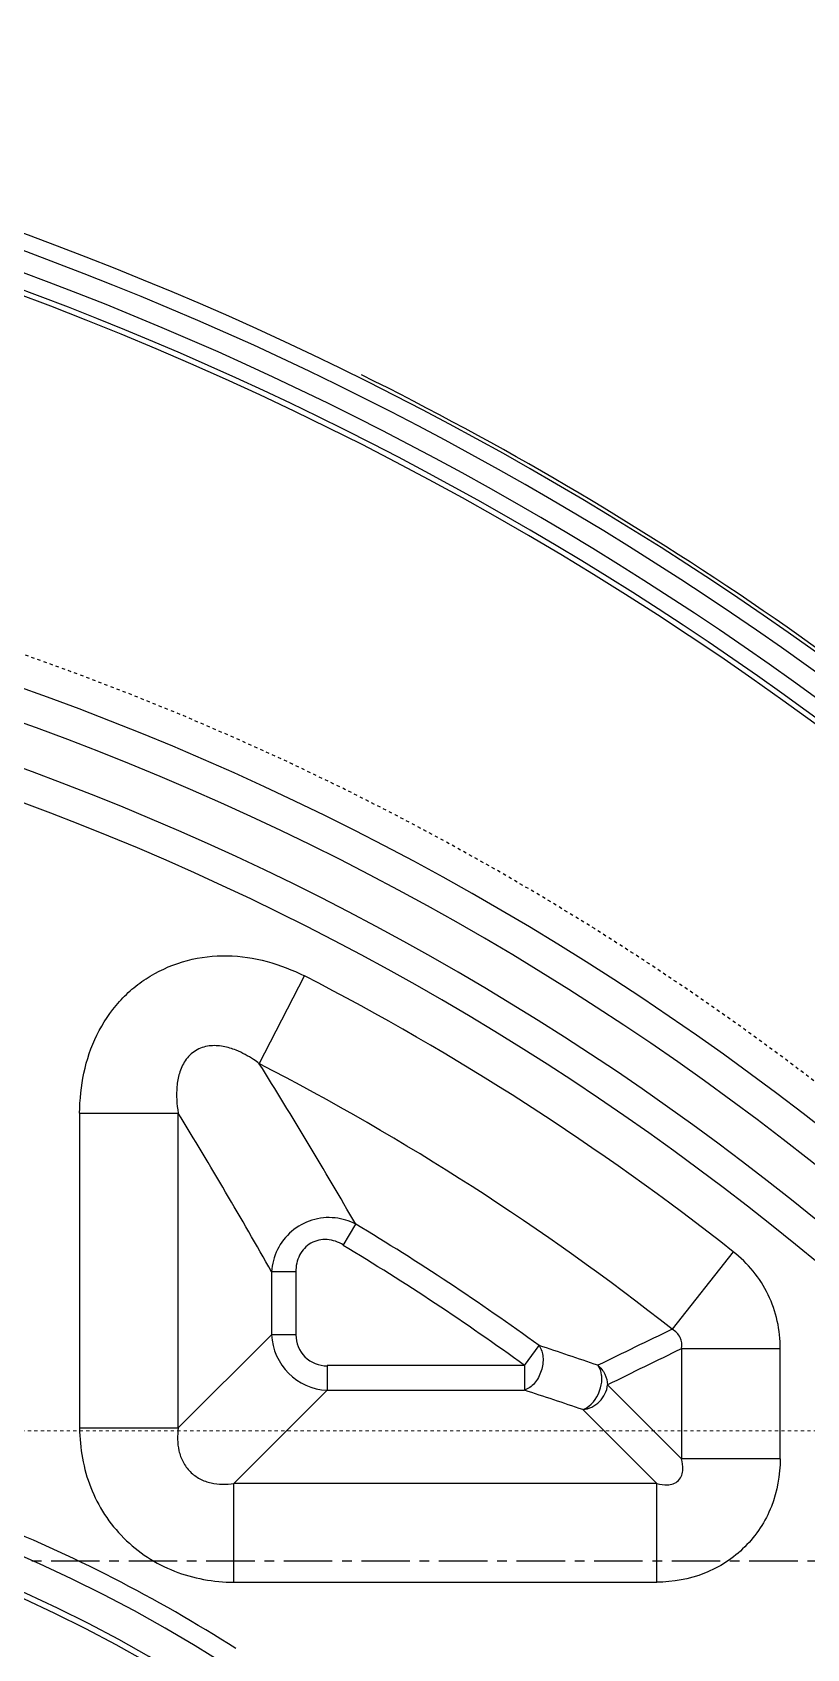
# Model space of a CAD drawing. Header units: millimetres. Extents: x 2748 to 3320, y 1427 to 1884.
# Drawn here: x 3018.18 to 3042.02, y 1725.12 to 1774.88 of the extents above; entities that cross this region are included whole.
import ezdxf

# ---------------------------------------------------------------- set-up
doc = ezdxf.new("R2010")
doc.units = ezdxf.units.MM
doc.linetypes.add('CENTER', pattern=[0.6, 0.375, -0.075, 0.075, -0.075])
doc.linetypes.add('HIDDEN', pattern=[0.2, 0.1, -0.1])
doc.layers.add('21', color=7, linetype='Continuous')
doc.layers.add('cool', color=153, linetype='HIDDEN', lineweight=9)

msp = doc.modelspace()

# ---------------------------------------------------------------- linework, layer by layer
at = {"layer": '21', "color": 7, "linetype": 'Continuous'}
for p, q in [((3025.166, 1743.13), (3026.56, 1745.833)), ((3019.631, 1741.61), (3019.631, 1731.914)), ((3019.631, 1741.61), (3022.672, 1741.61)), ((3022.672, 1731.914), (3022.672, 1741.61)), ((3027.744, 1737.537), (3028.135, 1738.189)), ((3039.757, 1737.34), (3037.875, 1734.952)), ((3025.545, 1736.723), (3025.545, 1734.787)), ((3026.305, 1736.722), (3025.545, 1736.722)), ((3026.305, 1734.787), (3026.305, 1736.722)), ((3022.672, 1731.914), (3025.545, 1734.787)), ((3026.305, 1734.787), (3025.545, 1734.787)), ((3033.332, 1733.837), (3033.779, 1734.451)), ((3038.165, 1734.355), (3038.165, 1730.964)), ((3041.205, 1734.355), (3038.165, 1734.355)), ((3041.205, 1730.964), (3041.205, 1734.355)), ((3027.255, 1733.837), (3027.255, 1733.077)), ((3033.332, 1733.837), (3027.255, 1733.837)), ((3033.332, 1733.837), (3033.332, 1733.077)), ((3027.255, 1733.077), (3024.382, 1730.204)), ((3027.255, 1733.077), (3033.332, 1733.077)), ((3035.888, 1733.24), (3038.165, 1730.964)), ((3037.404, 1730.204), (3035.128, 1732.48)), ((3019.631, 1731.914), (3022.672, 1731.914)), ((3041.205, 1730.964), (3038.165, 1730.964)), ((3024.382, 1727.163), (3024.382, 1730.204)), ((3037.404, 1730.204), (3024.382, 1730.204)), ((3037.404, 1727.163), (3037.404, 1730.204)), ((3024.382, 1727.163), (3037.404, 1727.163))]:
    msp.add_line(p, q, dxfattribs=at)
at = {"layer": '21', "color": 1, "linetype": 'CENTER', "ltscale": 3.980655}
msp.add_line((2822.907, 1727.827), (3142.907, 1727.827), dxfattribs=at)
at = {"layer": '21', "color": 7, "linetype": 'Continuous'}
for centre, radius, start, end in [((2982.882, 1672.826), 102.057, 14.96291, 151.82661), ((2982.882, 1672.826), 101.558, 14.96291, 151.63947), ((2982.882, 1672.826), 100.92, 15.05965, 151.44394), ((2982.882, 1672.826), 100.421, 15.05965, 151.60566), ((2982.882, 1672.826), 100.256, 42.93433, 85.81719), ((2982.882, 1672.826), 102.168, 47.50695, 63.59657), ((2988.912, 1672.826), 86.815, 1.1311, 88.87139), ((2988.912, 1672.826), 85.811, 1.129, 88.87112), ((2988.912, 1672.826), 84.503, 2.75434, 87.24672), ((2988.912, 1672.826), 83.513, 2.75328, 87.24672), ((2988.912, 1672.826), 82.142, 51.75728, 62.7208), ((2875.208, 1649.66), 176.703, 30.06642, 31.9357), ((2988.912, 1672.826), 79.102, 51.75727, 62.72083), ((2869.732, 1648.419), 179.095, 29.54148, 31.35527), ((2988.912, 1672.826), 76.229, 53.9444, 59.03256), ((2988.912, 1672.826), 75.468, 53.94255, 59.03251), ((3027.336, 1734.868), 1.794, 182.5945, 267.4056), ((3192.951, 1412.127), 358.141, 115.65836, 116.06467), ((2970.163, 1542.001), 202.693, 71.16845, 71.70881), ((3190.655, 1419.981), 349.406, 115.87614, 116.29181), ((2983.568, 1580.204), 160.768, 71.29443, 71.96873), ((2999.967, 1686.896), 44.794, 0, 90), ((2999.967, 1686.896), 43.789, 0, 90), ((2999.967, 1686.896), 43.61, 0, 90), ((2999.967, 1686.896), 45.389, 57.3675, 68.363)]:
    msp.add_arc(centre, radius, start, end, dxfattribs=at)
at = {"layer": '21', "color": 8, "linetype": 'HIDDEN'}
msp.add_arc((2988.912, 1672.826), 87.821, 218.45894, 155.70987, dxfattribs=at)
at = {"layer": '21', "color": 7, "linetype": 'Continuous'}
for points, knots in [([(3019.631, 1741.61), (3019.642, 1742.023), (3019.72, 1742.85), (3020.118, 1744.036), (3020.698, 1744.906), (3021.293, 1745.483), (3021.971, 1745.96), (3022.937, 1746.363), (3024.181, 1746.512), (3025.417, 1746.322), (3026.189, 1746.014), (3026.56, 1745.833)], [0, 0, 0, 0, 0.12505, 0.249955, 0.375017, 0.437609, 0.500186, 0.625209, 0.750065, 0.875026, 1, 1, 1, 1]), ([(3024.453, 1743.543), (3024.323, 1743.595), (3024.051, 1743.678), (3023.615, 1743.702), (3023.185, 1743.56), (3022.864, 1743.24), (3022.689, 1742.841), (3022.595, 1742.293), (3022.625, 1741.878), (3022.671, 1741.611)], [0, 0, 0, 0, 0.123197, 0.249899, 0.380433, 0.510946, 0.637586, 0.76061, 1, 1, 1, 1]), ([(3025.166, 1743.13), (3025.109, 1743.173), (3024.885, 1743.333), (3024.642, 1743.467), (3024.452, 1743.543)], [0, 0, 0, 0, 0.259062, 1, 1, 1, 1]), ([(3027.496, 1738.381), (3027.26, 1738.407), (3026.771, 1738.361), (3026.129, 1738.007), (3025.683, 1737.429), (3025.56, 1736.958), (3025.545, 1736.723)], [0, 0, 0, 0, 0.250242, 0.501753, 0.752035, 1, 1, 1, 1]), ([(3027.752, 1737.551), (3027.602, 1737.641), (3027.263, 1737.761), (3026.728, 1737.652), (3026.36, 1737.25), (3026.289, 1736.897), (3026.289, 1736.722)], [0, 0, 0, 0, 0.254077, 0.499996, 0.745908, 1, 1, 1, 1]), ([(3041.205, 1734.355), (3041.204, 1734.641), (3041.144, 1735.214), (3040.863, 1736.033), (3040.394, 1736.761), (3039.98, 1737.162), (3039.757, 1737.34)], [0, 0, 0, 0, 0.249957, 0.500006, 0.750027, 1, 1, 1, 1]), ([(3026.294, 1734.787), (3026.294, 1734.541), (3026.487, 1734.02), (3027.009, 1733.826), (3027.255, 1733.826)], [0, 0, 0, 0, 0.499994, 1, 1, 1, 1]), ([(3038.165, 1734.355), (3038.186, 1734.47), (3038.161, 1734.722), (3037.978, 1734.897), (3037.875, 1734.952)], [0, 0, 0, 0, 0.500045, 1, 1, 1, 1]), ([(3033.78, 1734.452), (3033.847, 1734.348), (3033.932, 1734.081), (3033.865, 1733.664), (3033.674, 1733.287), (3033.447, 1733.121), (3033.332, 1733.077)], [0, 0, 0, 0, 0.230002, 0.499816, 0.769691, 1, 1, 1, 1]), ([(3035.59, 1733.844), (3035.677, 1733.77), (3035.822, 1733.584), (3035.882, 1733.355), (3035.888, 1733.24)], [0, 0, 0, 0, 0.5, 1, 1, 1, 1]), ([(3035.712, 1733.42), (3035.712, 1733.461), (3035.705, 1733.608), (3035.654, 1733.757), (3035.59, 1733.844)], [0, 0, 0, 0, 0.269986, 1, 1, 1, 1]), ([(3035.128, 1732.48), (3035.316, 1732.5), (3035.686, 1732.682), (3035.868, 1733.052), (3035.888, 1733.24)], [0, 0, 0, 0, 0.5, 1, 1, 1, 1]), ([(3035.128, 1732.48), (3035.194, 1732.503), (3035.476, 1732.673), (3035.646, 1732.992), (3035.693, 1733.24)], [0, 0, 0, 0, 0.217251, 1, 1, 1, 1]), ([(3019.631, 1731.914), (3019.642, 1731.293), (3019.853, 1730.037), (3020.902, 1728.434), (3022.506, 1727.387), (3023.761, 1727.173), (3024.382, 1727.163)], [0, 0, 0, 0, 0.250129, 0.500013, 0.749892, 1, 1, 1, 1]), ([(3022.672, 1731.914), (3022.638, 1731.683), (3022.639, 1731.316), (3022.803, 1730.86), (3023.024, 1730.556), (3023.328, 1730.335), (3023.784, 1730.171), (3024.15, 1730.17), (3024.382, 1730.204)], [0, 0, 0, 0, 0.243803, 0.370664, 0.499992, 0.629321, 0.756201, 1, 1, 1, 1]), ([(3041.205, 1730.964), (3041.193, 1730.467), (3041.029, 1729.462), (3040.185, 1728.183), (3038.905, 1727.341), (3037.901, 1727.174), (3037.404, 1727.163)], [0, 0, 0, 0, 0.250138, 0.499982, 0.749916, 1, 1, 1, 1]), ([(3037.404, 1730.204), (3037.51, 1730.174), (3037.68, 1730.147), (3037.913, 1730.185), (3038.083, 1730.286), (3038.183, 1730.455), (3038.221, 1730.688), (3038.194, 1730.859), (3038.165, 1730.964)], [0, 0, 0, 0, 0.23344, 0.361002, 0.49997, 0.63895, 0.766556, 1, 1, 1, 1])]:
    msp.add_open_spline(points, degree=3, knots=knots, dxfattribs=at)
for points in [[(3028.135, 1738.189), (3027.937, 1738.291), (3027.717, 1738.358), (3027.496, 1738.381)], [(3035.693, 1733.24), (3035.704, 1733.3), (3035.711, 1733.36), (3035.712, 1733.42)]]:
    msp.add_open_spline(points, degree=3, dxfattribs=at)
at = {"layer": 'cool', "ltscale": 0.932966}
msp.add_line((2837.237, 1731.827), (3128.577, 1731.827), dxfattribs=at)

doc.saveas('drawing.dxf')
